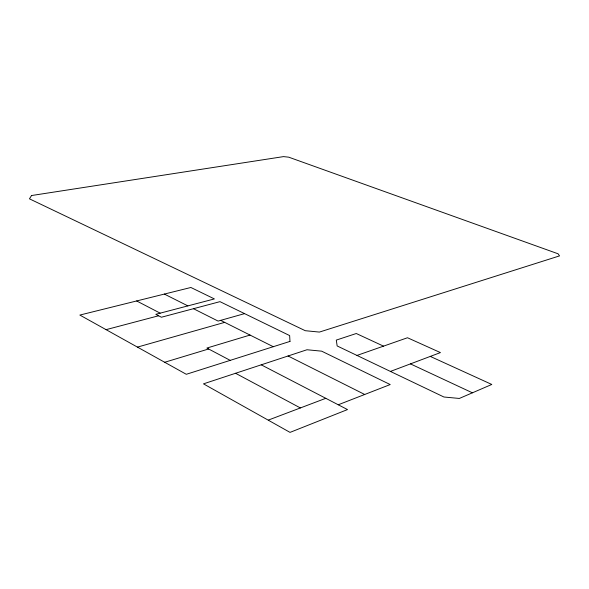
<?xml version="1.0" encoding="UTF-8"?>
<svg xmlns="http://www.w3.org/2000/svg" width="589" height="589" viewBox="0 0 589 589"><rect width="100%" height="100%" fill="white"/><g stroke="black" fill="none" stroke-linecap="round" stroke-linejoin="round"><path stroke-width="0.88" d="M338.255 404.776L390.212 384.558L321.638 351.162L306.972 349.756L203.477 383.851L290.031 432.385L347.503 409.576L261.229 364.819M268.503 420.023L325.798 398.311M390.433 371.423L440.432 352.59L407.492 337.747L356.986 355.432M164.684 362.272L208.631 348.982M250.03 335.06L206.872 348.055L230.211 360.365M137.443 347.112L224.696 322.367M244.568 313.628L218.099 321.079L193.464 308.702M106.072 329.656L158.596 315.77M430.287 356.411L491.8 384.455L459.332 398.451L443.937 397.008L337.151 345.949L336.297 340.089L356.271 333.514L383.527 346.141M410.437 363.884L472.407 392.811M220.676 320.357L273.274 346.707M288.065 355.984L364.716 394.483M164.346 294.073L187.869 305.89M136.655 300.95L160.171 313.164M235.578 373.279L300.375 407.949M31.541 195.533L29.45 198.824L305.264 330.701L319.4 332.078L559.55 255.891L558.063 253.785L288.728 157.175L283.508 156.615L31.541 195.533M289.979 341.406L186.301 374.295L79.846 315.063L190.888 287.484L214.389 298.925L155.805 314.312L161.401 317.235L219.977 301.649L289.641 335.575L289.979 341.406"/></g></svg>
